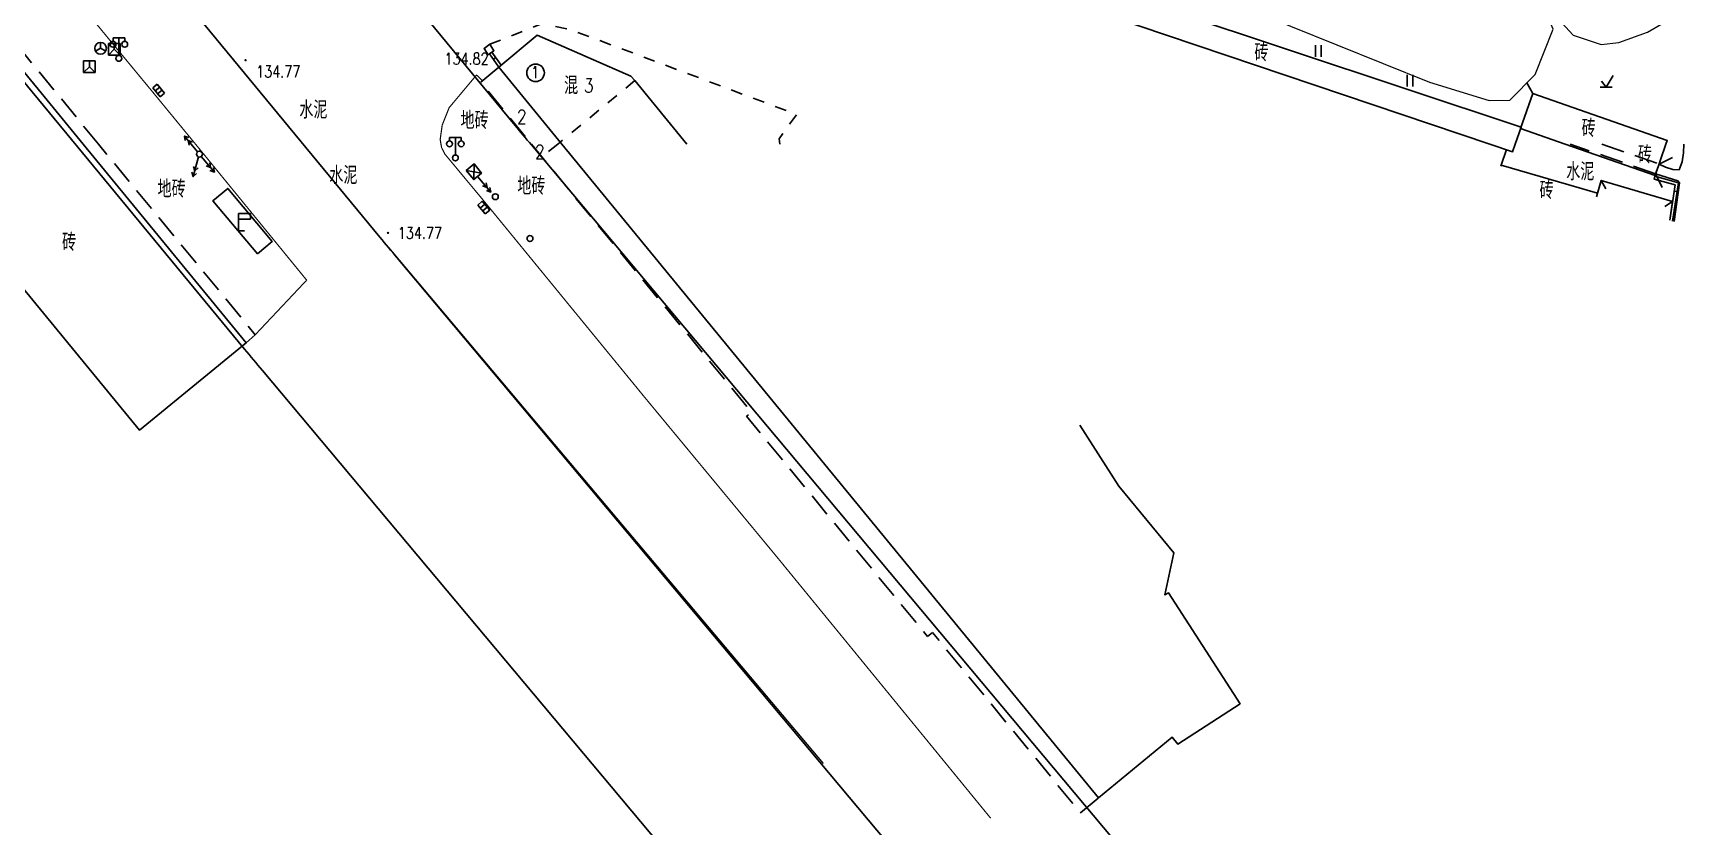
# Model space of a CAD drawing. Extents: x 529262 to 576451, y 2694391 to 2717535.
# Drawn here: x 566461.3 to 566602.9, y 2709944.2 to 2710012 of the extents above; entities that cross this region are included whole.
import ezdxf
from ezdxf.enums import TextEntityAlignment as Align
from ezdxf.xclip import XClip

# ---------------------------------------------------------------- set-up
doc = ezdxf.new("R2010")
doc.units = 0
doc.header["$XCLIPFRAME"] = 0
for name, pattern in [('CENTER', [50.8, 31.75, -6.35, 6.35, -6.35]), ('X5', [3, 2, -1]), ('X6', [2, 1, -1])]:
    doc.linetypes.add(name, pattern=pattern)
for name, color, linetype in [('DLDW', 8, 'Continuous'), ('DLSS', 4, 'Continuous'), ('DMTZ', 8, 'Continuous'), ('GCD', 8, 'Continuous'), ('GXYZ', 8, 'Continuous'), ('JMD', 8, 'Continuous'), ('PP-COM', 7, 'Continuous'), ('RD-中线', 40, 'Continuous'), ('RD-红线', 7, 'Continuous'), ('ZBTZ', 8, 'Continuous'), ('ZJ', 7, 'Continuous')]:
    doc.layers.add(name, color=color, linetype=linetype)
doc.layers.add('SXSS', color=5, linetype='Continuous', lineweight=0)
doc.layers.add('规划路中', color=40, linetype='CENTER', lineweight=20)
doc.styles.add('HZ', font='rs.shx', dxfattribs={"width": 0.8, "bigfont": 'hztxt.shx'})
doc.linetypes.add('10421', pattern='A,2,[150,AAA.SHX,S=0.5,R=0,X=0,Y=0.5],1e-11', length=2)
doc.linetypes.add('10422', pattern='A,0.75,[150,AAA.SHX,S=0.5,R=0,X=0,Y=0.5],1.5,[177,AAA.SHX,S=1,R=0,X=0,Y=0.4],0.75', length=3)
doc.linetypes.add('1161', pattern='A,0,[149,AAA.SHX,S=0.15,R=0,X=0,Y=0],-1.6', length=1.6)

# ---------------------------------------------------------------- blocks, each defined once
blk = doc.blocks.new('A$C19FD0107')
at = {"layer": 'RD-中线', "color": 8, "linetype": 'Continuous'}
blk.add_lwpolyline([(-4580.14, 15692.55), (-4507.04, 15604, 0.001888), (-4505.59, 15602.26), (-4424.29, 15505.27, -0.004939), (-4420.53, 15500.69), (-4323.86, 15380.63, 0.004034), (-4320.79, 15376.89), (-4296.85, 15348.11, -0.00385), (-4293.92, 15344.54), (-4230.19, 15265.5)], format="xyb", dxfattribs=at)
at = {"layer": 'RD-中线', "color": 8, "linetype": 'Continuous', "flags": 128}
for points in [[(-4490.73, 14139.44, 0), (-4490.29, 14139.42)], [(-3818.25, 14086.17, 0), (-3817.74, 14086.17)]]:
    blk.add_lwpolyline(points, format="xyb", dxfattribs=at)
at = {"layer": 'RD-红线', "color": 8}
for points in [[(-4329.44, 15363.64), (-4432.21, 15491.29, 0.004939), (-4435.79, 15495.64), (-4517.09, 15592.62, -0.001888), (-4518.61, 15594.45), (-4597.28, 15689.76)], [(-4306.88, 15383.46), (-4310.15, 15387.52), (-4408.85, 15510.1, 0.004939), (-4412.8, 15514.91), (-4494.1, 15611.9, -0.001888), (-4495.47, 15613.55), (-4536.3, 15663.01), (-4536.67, 15663.45)]]:
    blk.add_lwpolyline(points, format="xyb", dxfattribs=at)
blk = doc.blocks.new('gc123')
at = {"color": 8}
for p, q in [((-1, 0), (1, 0)), ((0, 0), (-0.8, 1)), ((0, 0), (1.2, 2))]:
    blk.add_line(p, q, dxfattribs=at)
blk = doc.blocks.new('gc121')
at = {"color": 8}
for p, q in [((-0.5, -1), (-0.5, 1)), ((0.5, -1), (0.5, 1))]:
    blk.add_line(p, q, dxfattribs=at)
blk = doc.blocks.new('gc049')
for p, q in [((-1, 1), (-1, -1)), ((1, 1), (-1, 1)), ((-1, -1), (0, 0)), ((0, 0), (0, 1)), ((0, 0), (1, -1)), ((1, -1), (1, 1)), ((-1, -1), (1, -1))]:
    blk.add_line(p, q)
blk = doc.blocks.new('gc048')
for q in [(-0.87, -0.5), (0, 1), (0.87, -0.5)]:
    blk.add_line((0, 0), q)
blk.add_circle((0, 0), 1)
blk = doc.blocks.new('gc041')
for p, q in [((-1, 0.5), (1, 0.5)), ((-1, -0.5), (-1, 0.5)), ((-0.33, 0.5), (-0.33, -0.5)), ((0.33, 0.5), (0.33, -0.5)), ((1, 0.5), (1, -0.5)), ((1, -0.5), (-1, -0.5))]:
    blk.add_line(p, q)
blk = doc.blocks.new('gc097')
at = {"color": 8}
for p, q in [((-1, 2.9), (-1, 3.5)), ((-1, 3.5), (1, 3.5)), ((0, 0.5), (0, 3.5)), ((1, 3.5), (1, 2.9))]:
    blk.add_line(p, q, dxfattribs=at)
for centre in [(-1, 2.4), (1, 2.4), (0, 0)]:
    blk.add_circle(centre, 0.5, dxfattribs=at)
blk = doc.blocks.new('GC200')
at = {"linetype": 'Continuous', "const_width": 0.2, "flags": 128}
blk.add_lwpolyline([(-0.1, 0, 1), (0.1, 0, 1)], format="xyb", close=True, dxfattribs=at)
blk = doc.blocks.new('gc013a')
at = {"linetype": 'Continuous'}
blk.add_line((0.5, 0), (4, 0), dxfattribs=at)
at = {"linetype": 'Continuous', "flags": 128}
for points in [[(2.31, -0.4), (3, 0), (2.31, 0.4)], [(3.31, -0.4), (4, 0), (3.31, 0.4)]]:
    blk.add_lwpolyline(points, dxfattribs=at)
blk = doc.blocks.new('gc170')
at = {"color": 8, "linetype": 'Continuous'}
blk.add_circle((0, 0), 0.5, dxfattribs=at)
blk = doc.blocks.new('gc076')
at = {"color": 8}
for p, q in [((0, 0), (0, 3)), ((0, 3), (2, 3)), ((2, 3), (2, 2)), ((2, 2), (0, 2)), ((1, 0), (0, 0))]:
    blk.add_line(p, q, dxfattribs=at)

msp = doc.modelspace()

# ---------------------------------------------------------------- linework, layer by layer
at = {"layer": 'DLSS', "linetype": 'X5'}
for p, q in [((566599.989, 2710000.024), (566592.68, 2710002.568)), ((566595.38, 2710002.568), (566600.281, 2710000.862))]:
    msp.add_line(p, q, dxfattribs=at)
at = {"layer": 'DLSS', "linetype": 'Continuous'}
for p, q in [((566600.281, 2710000.862), (566599.989, 2710000.024)), ((566600.281, 2710000.862), (566599.989, 2710000.024)), ((566600.281, 2710000.862), (566601.433, 2710001.42)), ((566599.989, 2710000.024), (566600.547, 2709998.872)), ((566599.989, 2710000.024), (566600.547, 2709998.872))]:
    msp.add_line(p, q, dxfattribs=at)
at = {"layer": 'DLSS', "linetype": 'Continuous', "const_width": 0.1, "flags": 128}
for points, elevation in [([(566475.183, 2710002.568), (566471.675, 2710006.838), (566468.011, 2710011.268), (566440.278, 2710044.905), (566432.605, 2710054.227), (566428.124, 2710057.966), (566424.8, 2710058.972), (566421.201, 2710058.967), (566419.509, 2710056.024)], 134.657), ([(566496.167, 2710002.568), (566496.1, 2710002.962), (566496.276, 2710004.197), (566496.868, 2710005.681), (566499.205, 2710008.47), (566499.716, 2710007.989)], 136.026), ([(566475.8, 2710001.818), (566475.183, 2710002.568)], 134.657), ([(566543.153, 2709944.961), (566525.038, 2709967.098), (566513.589, 2709980.917), (566500.068, 2709997.424), (566496.506, 2710001.71), (566496.219, 2710002.262), (566496.167, 2710002.568)], 136.026), ([(566480.293, 2709986.274), (566484.688, 2709990.94), (566475.8, 2710001.818)], 137.797)]:
    msp.add_lwpolyline(points, dxfattribs=dict(at, elevation=elevation))
at = {"layer": 'DLSS', "linetype": 'X6', "elevation": 133.722, "flags": 128}
msp.add_lwpolyline([(566525.123, 2710002.568), (566525.062, 2710003.028), (566526.577, 2710005.096), (566507.414, 2710012.291), (566504.827, 2710012.886), (566500.345, 2710011.093)], dxfattribs=at)
at = {"layer": 'DLSS', "linetype": 'Continuous', "elevation": 135.839, "flags": 128}
msp.add_lwpolyline([(566480.476, 2709993.194), (566481.746, 2709994.248), (566477.941, 2709998.786), (566476.671, 2709997.732)], close=True, dxfattribs=at)
at = {"layer": 'DMTZ', "linetype": '10421', "elevation": 133.254, "flags": 128}
msp.add_lwpolyline([(566602.395, 2710002.568), (566602.361, 2710001.828), (566602.27, 2710001.054), (566601.996, 2710000.371), (566601.473, 2710000.394), (566600.835, 2710000.599), (566600.281, 2710000.862)], dxfattribs=at)
at = {"layer": 'DMTZ', "linetype": '10422', "elevation": 133.634, "flags": 128}
msp.add_lwpolyline([(566599.989, 2710000.024), (566601.899, 2709999.416), (566602.025, 2709999.26), (566601.567, 2709995.946)], dxfattribs=at)
msp.add_lwpolyline([(566599.989, 2710000.024), (566601.899, 2709999.416), (566602.025, 2709999.26), (566601.567, 2709995.946)], dxfattribs=at)
at = {"layer": 'GXYZ', "linetype": 'Continuous'}
for p, q in [((566498.991, 2710000.888), (566498.972, 2709999.538)), ((566498.31, 2710000.324), (566499.624, 2710000.082))]:
    msp.add_line(p, q, dxfattribs=at)
at = {"layer": 'GXYZ', "linetype": 'Continuous', "elevation": 134.805, "flags": 128}
msp.add_lwpolyline([(566498.31, 2710000.324), (566498.991, 2710000.888), (566499.624, 2710000.082), (566498.972, 2709999.538)], close=True, dxfattribs=at)
at = {"layer": 'JMD', "linetype": 'Continuous'}
for p, q in [((566500.324, 2710010.278), (566500.528, 2710010.422)), ((566500.645, 2710009.824), (566500.849, 2710009.968)), ((566595.346, 2709999.458), (566595.729, 2709998.756)), ((566595.346, 2709999.458), (566595.729, 2709998.756)), ((566599.918, 2709999.82), (566599.852, 2709999.579)), ((566599.918, 2709999.82), (566599.852, 2709999.579)), ((566601.825, 2709998.504), (566601.577, 2709998.541)), ((566601.825, 2709998.504), (566601.577, 2709998.541)), ((566601.445, 2709997.671), (566600.771, 2709997.24)), ((566601.445, 2709997.671), (566600.771, 2709997.24))]:
    msp.add_line(p, q, dxfattribs=at)
at = {"layer": 'JMD', "linetype": 'X5', "elevation": 134.651, "flags": 128}
for points in [[(566466.894, 2710002.568), (566450.367, 2710022.666), (566449.629, 2710022.031)], [(566479.506, 2709985.595), (566480.293, 2709986.274), (566466.894, 2710002.568)]]:
    msp.add_lwpolyline(points, dxfattribs=at)
at = {"layer": 'JMD', "linetype": 'Continuous', "flags": 128}
for points in [[(566465.588, 2710002.568), (566449.629, 2710022.031), (566441.883, 2710015.335), (566444.05, 2710012.817), (566442.812, 2710011.781), (566447.266, 2710006.265), (566450.305, 2710002.568)], [(566587.991, 2710002.568), (566588.497, 2710004.024), (566538.877, 2710020.532), (566538.241, 2710018.621), (566585.829, 2710002.568)], [(566506.497, 2710002.568), (566501.11, 2710009.128), (566504.383, 2710011.879), (566512.383, 2710008.379), (566512.75, 2710007.992), (566517.196, 2710002.568)], [(566500.324, 2710010.278), (566501.127, 2710009.143)], [(566500.528, 2710010.422), (566501.319, 2710009.304)], [(566600.874, 2710002.568), (566600.984, 2710002.881), (566589.497, 2710006.879), (566588.453, 2710003.895), (566592.266, 2710002.568)], [(566450.305, 2710002.568), (566470.398, 2709978.131), (566479.506, 2709985.595), (566465.588, 2710002.568)], [(566550.764, 2709978.534), (566554.118, 2709973.34), (566558.804, 2709967.644), (566558.05, 2709964.039), (566558.344, 2709964.229), (566564.479, 2709954.738), (566559.149, 2709951.293), (566558.665, 2709951.892), (566552.378, 2709946.704), (566506.497, 2710002.568)], [(566585.829, 2710002.568), (566587.764, 2710001.915), (566587.991, 2710002.568)], [(566592.266, 2710002.568), (566599.94, 2709999.897), (566600.874, 2710002.568)], [(566594.936, 2709998.068), (566595.028, 2709998.378), (566586.787, 2710000.763), (566586.76, 2710000.686)], [(566594.936, 2709998.068), (566595.028, 2709998.378), (566586.787, 2710000.763), (566586.76, 2710000.686)], [(566601.202, 2709996.063), (566601.445, 2709997.671), (566595.346, 2709999.458), (566594.936, 2709998.068)], [(566601.202, 2709996.063), (566601.445, 2709997.671), (566595.346, 2709999.458), (566594.936, 2709998.068)], [(566601.201, 2709996.063), (566601.66, 2709999.085), (566599.852, 2709999.579)], [(566601.201, 2709996.063), (566601.66, 2709999.085), (566599.852, 2709999.579)], [(566601.442, 2709995.986), (566601.941, 2709999.267), (566599.918, 2709999.82)], [(566601.442, 2709995.986), (566601.941, 2709999.267), (566599.918, 2709999.82)]]:
    msp.add_lwpolyline(points, dxfattribs=at)
at = {"layer": 'JMD', "linetype": 'Continuous', "elevation": 134.656, "flags": 128}
msp.add_lwpolyline([(566500.202, 2710010.191), (566500.691, 2710010.537), (566500.345, 2710011.093), (566499.856, 2710010.747)], close=True, dxfattribs=at)
at = {"layer": 'JMD', "linetype": 'X5', "flags": 128}
for points in [[(566501.11, 2710009.128), (566499.558, 2710007.854), (566503.9, 2710002.568)], [(566503.9, 2710002.568), (566522.714, 2709979.66), (566522.297, 2709979.305), (566537.748, 2709960.489), (566537.748, 2709960.489), (566538.172, 2709960.838), (566550.826, 2709945.43), (566552.378, 2709946.704)]]:
    msp.add_lwpolyline(points, dxfattribs=at)
at = {"layer": 'JMD', "linetype": 'X6', "elevation": 133.867, "flags": 128}
for points in [[(566512.75, 2710007.992), (566506.145, 2710002.568)], [(566506.145, 2710002.568), (566504.804, 2710001.467)]]:
    msp.add_lwpolyline(points, dxfattribs=at)
at = {"layer": 'SXSS', "color": 8, "linetype": '10421', "flags": 128}
msp.add_lwpolyline([(566579.747, 2710028.973), (566579.001, 2710028.555), (566575.153, 2710022.869), (566575.321, 2710021.977), (566577.291, 2710020.664), (566579.202, 2710020.008), (566581.769, 2710019.649), (566584.48, 2710019.761), (566589.297, 2710017.129), (566591.962, 2710012.929), (566592.951, 2710011.88), (566595.323, 2710011.073), (566596.851, 2710011.24), (566599.296, 2710012.128), (566600.714, 2710012.962), (566601.539, 2710013.686), (566601.043, 2710017.259), (566600.642, 2710020.333), (566600.419, 2710022.962), (566599.6, 2710023.978), (566588.761, 2710027.219), (566582.105, 2710029.148), (566580.96, 2710029.232), (566579.747, 2710028.973)], dxfattribs=at)
at = {"layer": 'SXSS', "color": 8, "linetype": '10421', "elevation": 133.399, "flags": 128}
msp.add_lwpolyline([(566564.819, 2710014.254), (566580.673, 2710007.862), (566585.76, 2710006.288), (566587.531, 2710006.31), (566589.697, 2710008.528), (566591.233, 2710012.384), (566590.242, 2710014.763), (566588.479, 2710016.551), (566584.564, 2710018.829), (566582.974, 2710018.94), (566581.248, 2710018.672), (566577.22, 2710019.485), (566575.092, 2710020.928), (566572.133, 2710022.875), (566570.56, 2710023.735), (566568.957, 2710024.34), (566568.957, 2710024.34), (566568.275, 2710024.147), (566567.975, 2710023.548), (566567.338, 2710020.927), (566566.589, 2710018.943), (566565.316, 2710016.097), (566564.941, 2710014.899)], close=True, dxfattribs=at)
at = {"layer": 'ZBTZ', "linetype": '1161', "flags": 128}
for points, elevation in [([(566589.497, 2710006.879), (566588.978, 2710007.792)], 133.086), ([(566586.787, 2710000.763), (566587.235, 2710002.094)], 133.868)]:
    msp.add_lwpolyline(points, dxfattribs=dict(at, elevation=elevation))
at = {"layer": 'ZJ', "linetype": 'Continuous'}
msp.add_circle((566504.254, 2710008.66), 0.75, dxfattribs=at)
at = {"layer": '规划路中', "ltscale": 5}
msp.add_line((566491.672, 2709993.732), (566528.826, 2709949.644), dxfattribs=at)
msp.add_line((566491.672, 2709993.732), (566528.826, 2709949.644), dxfattribs=at)

# ---------------------------------------------------------------- block references
at = {"layer": 'DLDW', "linetype": 'Continuous', "xscale": 0.5, "yscale": 0.5, "zscale": 0.5}
for p in [(566468.636, 2710009.895, 135.173), (566497.399, 2710001.385)]:
    msp.add_blockref('gc097', p, dxfattribs=at)
at = {"layer": 'DLSS', "linetype": 'Continuous', "xscale": 0.5, "yscale": 0.5, "zscale": 0.5}
msp.add_blockref('gc076', (566478.873, 2709995.144), dxfattribs=at)
at = {"layer": 'GCD', "linetype": 'Continuous', "xscale": 0.5, "yscale": 0.5, "zscale": 0.5}
for p in [(566479.467, 2710009.733, 134.773), (566501.11, 2710009.128, 134.824), (566491.64, 2709994.979, 134.765)]:
    msp.add_blockref('GC200', p, dxfattribs=at)
at = {"layer": 'GXYZ', "linetype": 'Continuous', "xscale": 0.5, "yscale": 0.5, "zscale": 0.5}
for name, p in [('gc048', (566467.074, 2710010.755, 134.657)), ('gc049', (566468.248, 2710010.676, 134.66)), ('gc049', (566466.124, 2710009.173)), ('gc170', (566475.521, 2710001.713))]:
    msp.add_blockref(name, p, dxfattribs=at)
at = {"layer": 'GXYZ', "linetype": 'Continuous'}
for name, p, xscale, yscale, zscale, rotation in [('gc041', (566472.039, 2710007.142, 134.661), 0.4999999998553076, 0.4999999998553076, 0.4999999998553076, 309.4103951375197), ('gc013a', (566475.521, 2710001.713), 0.4999999999569958, 0.4999999999569958, 0.4999999999569958, 129.529874035111), ('gc013a', (566475.521, 2710001.713, 134.795), 0.4999999998359236, 0.4999999998359236, 0.4999999998359236, 254.2943439990903), ('gc013a', (566475.521, 2710001.713), 0.4999999999185631, 0.4999999999185631, 0.4999999999185631, 309.6664886615308), ('gc013a', (566499.137, 2710000.001), 0.5000000001112387, 0.5000000001112387, 0.5000000001112387, 310.1177799923661), ('gc041', (566499.824, 2709997.139, 134.647), 0.5000000000715736, 0.5000000000715736, 0.5000000000715736, 310.5765133299159)]:
    msp.add_blockref(name, p, dxfattribs=dict(at, xscale=xscale, yscale=yscale, zscale=zscale, rotation=rotation))
at = {"layer": 'PP-COM'}
ref = msp.add_blockref('A$C19FD0107', (570997.993, 2694390.603), dxfattribs=at)
XClip(ref).set_block_clipping_path([(-9366.4383134884, 14428.6043910822), (-3328.4480743363, 17452.7484863754)])
at = {"layer": 'ZBTZ', "linetype": 'Continuous', "xscale": 0.5, "yscale": 0.5, "zscale": 0.5}
for name, p in [('gc121', (566571.166, 2710010.52)), ('gc121', (566579.002, 2710007.998)), ('gc123', (566595.763, 2710007.434))]:
    msp.add_blockref(name, p, dxfattribs=at)
at = {"layer": 'ZBTZ', "linetype": 'Continuous', "xscale": 0.4999999998809684, "yscale": 0.4999999998809684, "zscale": 0.4999999998809684, "rotation": 309.4733220650285}
for p in [(566500.813, 2709998.071), (566503.776, 2709994.492)]:
    msp.add_blockref('gc170', p, dxfattribs=at)

# ---------------------------------------------------------------- texts
at = {"layer": 'GCD', "linetype": 'Continuous', "style": 'HZ', "width": 0.8}
for s, p in [('134.82', (566498.355, 2710009.86)), ('134.77', (566482.259, 2710008.771)), ('134.77', (566494.365, 2709994.979))]:
    msp.add_text(s, height=1, dxfattribs=at).set_placement(p, align=Align.MIDDLE)
at = {"layer": 'JMD', "linetype": 'Continuous', "style": 'HZ', "width": 0.8}
for s, p in [('砖', (566566.896, 2710010.384)), ('混', (566507.89, 2710007.578)), ('砖', (566594.871, 2710003.918)), ('砖', (566599.679, 2710001.657)), ('砖', (566591.266, 2709998.62)), ('砖', (566591.266, 2709998.62)), ('砖', (566464.982, 2709994.184))]:
    msp.add_text(s, height=1.5, dxfattribs=at).set_placement(p, align=Align.MIDDLE_RIGHT)
for s, p in [('3', (566508.39, 2710007.578)), ('2', (566502.666, 2710004.894)), ('2', (566504.204, 2710001.914))]:
    msp.add_text(s, height=1.2, dxfattribs=at).set_placement(p, align=Align.MIDDLE_LEFT)
at = {"layer": 'ZJ', "color": 8, "linetype": 'Continuous', "style": 'HZ', "width": 0.8}
for s, height, p in [('1', 1, (566504.217, 2710008.715)), ('水泥', 1.5, (566485.261, 2710005.571)), ('地砖', 1.5, (566499.035, 2710004.668)), ('水泥', 1.5, (566593.549, 2710000.291)), ('地砖', 1.5, (566473.142, 2709998.809)), ('水泥', 1.5, (566487.827, 2709999.978)), ('地砖', 1.5, (566503.893, 2709999.059))]:
    msp.add_text(s, height=height, dxfattribs=at).set_placement(p, align=Align.MIDDLE)

doc.saveas('drawing.dxf')
